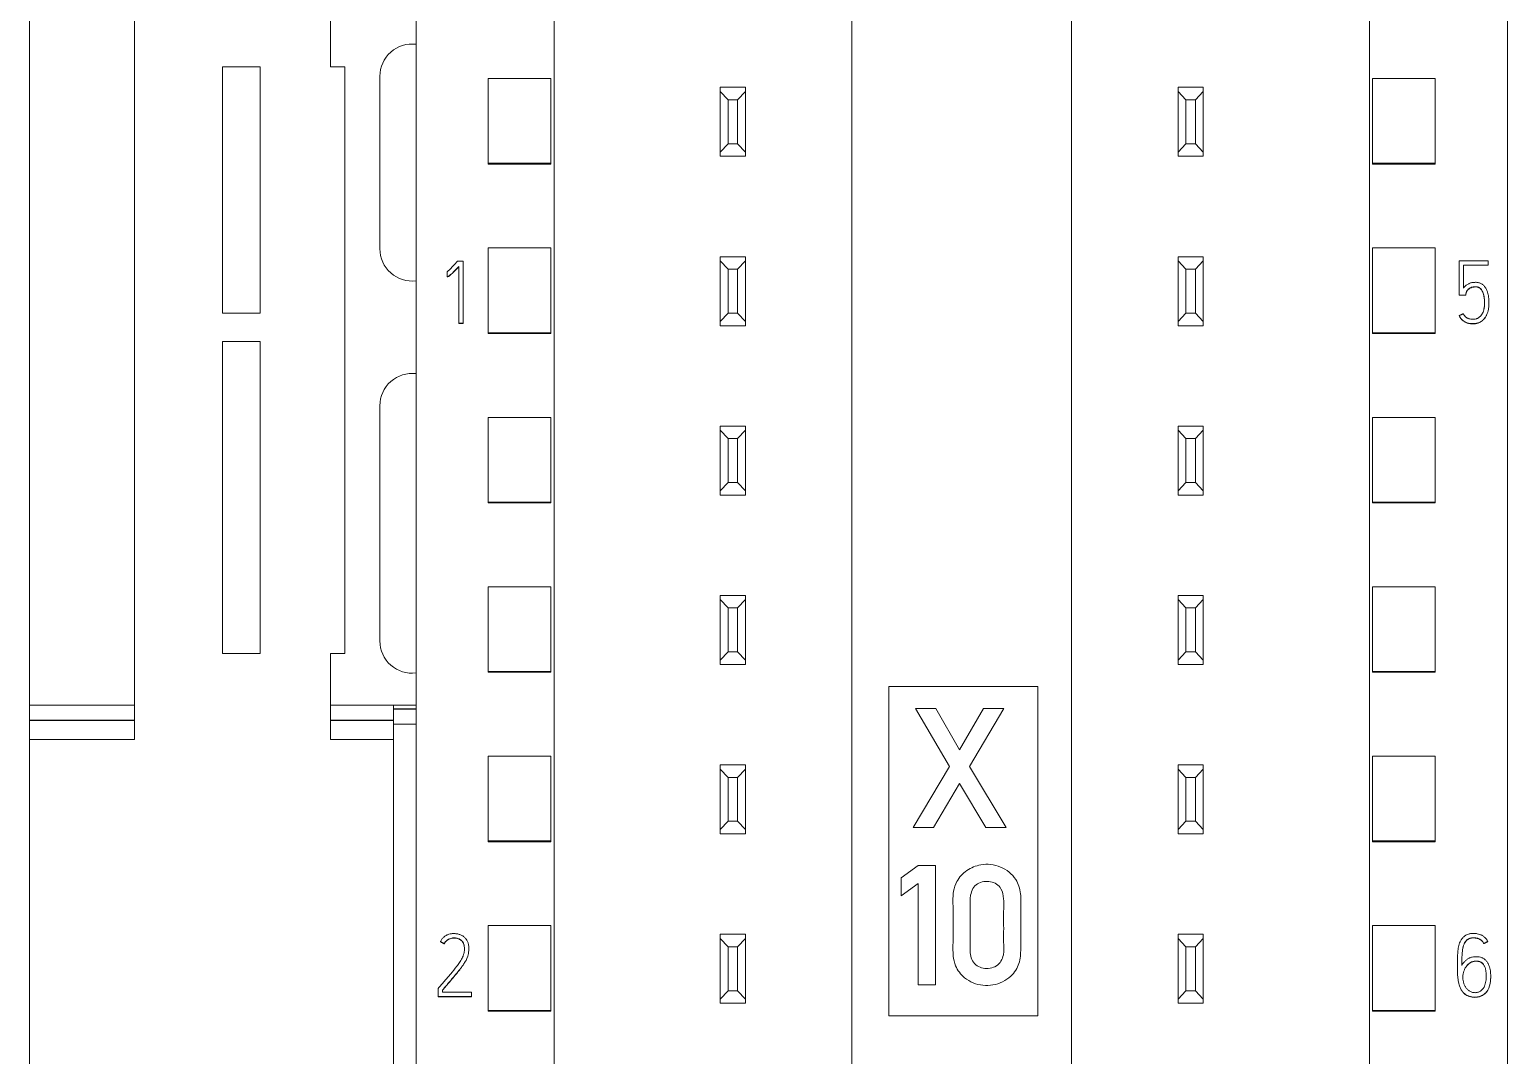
# Model space of a CAD drawing. Header units: millimetres. Extents: x 0 to 594, y 0 to 420.
# Drawn here: x 90.12 to 137.24, y 314.94 to 347.64 of the extents above; entities that cross this region are included whole.
import ezdxf

# ---------------------------------------------------------------- set-up
doc = ezdxf.new("R2010")
doc.units = ezdxf.units.MM
doc.layers.add('1', color=7, linetype='Continuous')

msp = doc.modelspace()

# ---------------------------------------------------------------- linework, layer by layer
at = {"layer": '1', "color": 7, "linetype": 'Continuous', "lineweight": 13}
for p, q in [((102.444, 365.882), (102.444, 252.464)), ((137.244, 365.882), (137.244, 252.464)), ((106.844, 363.601), (106.844, 254.786)), ((132.844, 254.786), (132.844, 363.601)), ((116.344, 257.501), (116.344, 358.401)), ((123.344, 358.401), (123.344, 257.501)), ((93.469, 349.193), (93.469, 325.01)), ((99.719, 346.451), (99.719, 349.193)), ((90.119, 348.101), (90.119, 326.101)), ((96.269, 346.451), (96.269, 346.451)), ((96.269, 346.451), (97.469, 346.451)), ((96.269, 338.604), (96.269, 346.451)), ((96.269, 346.451), (97.469, 346.451)), ((97.469, 346.451), (97.469, 346.451)), ((97.469, 346.451), (97.469, 338.604)), ((100.169, 346.451), (99.719, 346.451)), ((100.169, 327.751), (100.169, 346.451)), ((101.29, 346.151), (101.29, 340.651)), ((104.744, 343.38), (104.744, 346.082)), ((106.744, 346.082), (104.744, 346.082)), ((106.744, 343.38), (106.744, 346.082)), ((132.944, 343.38), (132.944, 346.082)), ((132.944, 346.082), (134.944, 346.082)), ((134.944, 343.38), (134.944, 346.082)), ((112.144, 345.801), (112.944, 345.801)), ((112.144, 345.668), (112.144, 345.801)), ((112.144, 343.735), (112.144, 345.668)), ((112.394, 345.401), (112.144, 345.668)), ((112.944, 345.668), (112.694, 345.401)), ((112.944, 345.801), (112.944, 345.668)), ((112.944, 345.668), (112.944, 343.735)), ((126.744, 345.801), (127.544, 345.801)), ((126.744, 345.668), (126.744, 345.801)), ((126.994, 345.401), (126.744, 345.668)), ((126.744, 343.735), (126.744, 345.668)), ((127.544, 345.668), (127.294, 345.401)), ((127.544, 345.801), (127.544, 345.668)), ((127.544, 345.668), (127.544, 343.735)), ((112.394, 345.401), (112.394, 344.001)), ((112.694, 345.401), (112.394, 345.401)), ((112.694, 344.001), (112.694, 345.401)), ((127.294, 345.401), (126.994, 345.401)), ((126.994, 345.401), (126.994, 344.001)), ((127.294, 344.001), (127.294, 345.401)), ((112.144, 343.735), (112.394, 344.001)), ((112.144, 343.601), (112.144, 343.735)), ((112.944, 343.601), (112.144, 343.601)), ((112.394, 344.001), (112.694, 344.001)), ((112.694, 344.001), (112.944, 343.735)), ((112.944, 343.735), (112.944, 343.601)), ((126.744, 343.735), (126.994, 344.001)), ((126.744, 343.601), (126.744, 343.735)), ((127.544, 343.601), (126.744, 343.601)), ((126.994, 344.001), (127.294, 344.001)), ((127.294, 344.001), (127.544, 343.735)), ((127.544, 343.735), (127.544, 343.601)), ((104.744, 343.35), (104.744, 343.38)), ((106.744, 343.38), (104.744, 343.38)), ((106.744, 343.35), (104.744, 343.35)), ((106.744, 343.35), (106.744, 343.38)), ((132.944, 343.38), (134.944, 343.38)), ((132.944, 343.35), (132.944, 343.38)), ((132.944, 343.35), (134.944, 343.35)), ((134.944, 343.35), (134.944, 343.38)), ((103.942, 340.261), (103.767, 340.261)), ((103.942, 338.277), (103.942, 340.261)), ((104.744, 337.978), (104.744, 340.681)), ((106.744, 340.681), (104.744, 340.681)), ((106.744, 337.978), (106.744, 340.681)), ((112.144, 340.401), (112.944, 340.401)), ((112.144, 340.268), (112.144, 340.401)), ((112.144, 338.335), (112.144, 340.268)), ((112.394, 340.001), (112.144, 340.268)), ((112.944, 340.268), (112.694, 340.001)), ((112.944, 340.401), (112.944, 340.268)), ((112.944, 340.268), (112.944, 338.335)), ((126.744, 340.401), (127.544, 340.401)), ((126.744, 340.268), (126.744, 340.401)), ((126.744, 338.335), (126.744, 340.268)), ((126.994, 340.001), (126.744, 340.268)), ((127.544, 340.268), (127.294, 340.001)), ((127.544, 340.401), (127.544, 340.268)), ((127.544, 340.268), (127.544, 338.335)), ((132.944, 337.978), (132.944, 340.681)), ((132.944, 340.681), (134.944, 340.681)), ((134.944, 337.978), (134.944, 340.681)), ((135.703, 340.272), (135.703, 339.177)), ((136.626, 340.272), (135.703, 340.272)), ((136.626, 340.134), (136.626, 340.272)), ((103.431, 339.916), (103.431, 339.91)), ((103.803, 340.089), (103.803, 338.277)), ((112.694, 340.001), (112.394, 340.001)), ((112.394, 340.001), (112.394, 338.601)), ((112.694, 338.601), (112.694, 340.001)), ((126.994, 340.001), (126.994, 338.601)), ((127.294, 340.001), (126.994, 340.001)), ((127.294, 338.601), (127.294, 340.001)), ((135.841, 339.399), (135.841, 340.134)), ((135.841, 340.134), (136.626, 340.134)), ((136.626, 340.127), (135.841, 340.127)), ((136.626, 340.134), (136.626, 340.127)), ((103.44, 339.769), (103.44, 339.763)), ((135.703, 339.177), (135.703, 339.171)), ((135.703, 339.177), (135.914, 339.177)), ((135.914, 339.171), (135.703, 339.171)), ((135.914, 339.177), (135.914, 339.171)), ((136.654, 338.913), (136.654, 338.919)), ((97.469, 338.604), (96.269, 338.604)), ((112.144, 338.335), (112.394, 338.601)), ((112.394, 338.601), (112.694, 338.601)), ((112.694, 338.601), (112.944, 338.335)), ((126.744, 338.335), (126.994, 338.601)), ((126.994, 338.601), (127.294, 338.601)), ((127.294, 338.601), (127.544, 338.335)), ((135.708, 338.523), (135.708, 338.516)), ((103.803, 338.277), (103.803, 338.27)), ((103.803, 338.277), (103.942, 338.277)), ((103.942, 338.27), (103.803, 338.27)), ((103.942, 338.277), (103.942, 338.27)), ((104.744, 337.951), (104.744, 337.978)), ((106.744, 337.978), (104.744, 337.978)), ((106.744, 337.951), (104.744, 337.951)), ((106.744, 337.951), (106.744, 337.978)), ((112.144, 338.201), (112.144, 338.335)), ((112.944, 338.201), (112.144, 338.201)), ((112.944, 338.335), (112.944, 338.201)), ((126.744, 338.201), (126.744, 338.335)), ((127.544, 338.201), (126.744, 338.201)), ((127.544, 338.335), (127.544, 338.201)), ((132.944, 337.978), (134.944, 337.978)), ((132.944, 337.951), (132.944, 337.978)), ((132.944, 337.951), (134.944, 337.951)), ((134.944, 337.951), (134.944, 337.978)), ((96.269, 337.699), (96.269, 337.699)), ((96.269, 337.699), (97.469, 337.699)), ((96.269, 327.754), (96.269, 337.699)), ((96.269, 337.699), (97.469, 337.699)), ((97.469, 337.699), (97.469, 337.699)), ((97.469, 337.699), (97.469, 327.754)), ((101.29, 328.151), (101.29, 335.651)), ((104.744, 332.577), (104.744, 335.279)), ((106.744, 335.279), (104.744, 335.279)), ((106.744, 332.577), (106.744, 335.279)), ((132.944, 332.577), (132.944, 335.279)), ((132.944, 335.279), (134.944, 335.279)), ((134.944, 332.577), (134.944, 335.279)), ((112.144, 335.001), (112.944, 335.001)), ((112.144, 334.868), (112.144, 335.001)), ((112.144, 332.935), (112.144, 334.868)), ((112.394, 334.601), (112.144, 334.868)), ((112.394, 334.601), (112.394, 333.201)), ((112.694, 334.601), (112.394, 334.601)), ((112.944, 334.868), (112.694, 334.601)), ((112.694, 333.201), (112.694, 334.601)), ((112.944, 335.001), (112.944, 334.868)), ((112.944, 334.868), (112.944, 332.935)), ((126.744, 335.001), (127.544, 335.001)), ((126.744, 334.868), (126.744, 335.001)), ((126.744, 332.935), (126.744, 334.868)), ((126.994, 334.601), (126.744, 334.868)), ((127.294, 334.601), (126.994, 334.601)), ((126.994, 334.601), (126.994, 333.201)), ((127.544, 334.868), (127.294, 334.601)), ((127.294, 333.201), (127.294, 334.601)), ((127.544, 335.001), (127.544, 334.868)), ((127.544, 334.868), (127.544, 332.935)), ((112.144, 332.935), (112.394, 333.201)), ((112.394, 333.201), (112.694, 333.201)), ((112.694, 333.201), (112.944, 332.935)), ((126.744, 332.935), (126.994, 333.201)), ((126.994, 333.201), (127.294, 333.201)), ((127.294, 333.201), (127.544, 332.935)), ((112.144, 332.801), (112.144, 332.935)), ((112.944, 332.801), (112.144, 332.801)), ((112.944, 332.935), (112.944, 332.801)), ((126.744, 332.801), (126.744, 332.935)), ((127.544, 332.801), (126.744, 332.801)), ((127.544, 332.935), (127.544, 332.801)), ((104.744, 332.551), (104.744, 332.577)), ((106.744, 332.577), (104.744, 332.577)), ((106.744, 332.551), (104.744, 332.551)), ((106.744, 332.551), (106.744, 332.577)), ((132.944, 332.551), (132.944, 332.577)), ((132.944, 332.577), (134.944, 332.577)), ((132.944, 332.551), (134.944, 332.551)), ((134.944, 332.551), (134.944, 332.577)), ((104.744, 327.175), (104.744, 329.877)), ((106.744, 329.877), (104.744, 329.877)), ((106.744, 327.175), (106.744, 329.877)), ((132.944, 327.175), (132.944, 329.877)), ((132.944, 329.877), (134.944, 329.877)), ((134.944, 327.175), (134.944, 329.877)), ((112.144, 329.601), (112.944, 329.601)), ((112.144, 329.468), (112.144, 329.601)), ((112.144, 327.535), (112.144, 329.468)), ((112.394, 329.201), (112.144, 329.468)), ((112.944, 329.468), (112.694, 329.201)), ((112.944, 329.601), (112.944, 329.468)), ((112.944, 329.468), (112.944, 327.535)), ((126.744, 329.601), (127.544, 329.601)), ((126.744, 329.468), (126.744, 329.601)), ((126.994, 329.201), (126.744, 329.468)), ((126.744, 327.535), (126.744, 329.468)), ((127.544, 329.468), (127.294, 329.201)), ((127.544, 329.601), (127.544, 329.468)), ((127.544, 329.468), (127.544, 327.535)), ((112.394, 329.201), (112.394, 327.801)), ((112.694, 329.201), (112.394, 329.201)), ((112.694, 327.801), (112.694, 329.201)), ((127.294, 329.201), (126.994, 329.201)), ((126.994, 329.201), (126.994, 327.801)), ((127.294, 327.801), (127.294, 329.201)), ((97.469, 327.754), (96.269, 327.754)), ((99.719, 327.751), (99.719, 327.751)), ((99.719, 327.751), (100.169, 327.751)), ((99.719, 325.01), (99.719, 327.751)), ((99.719, 327.751), (100.169, 327.751)), ((100.169, 327.751), (100.169, 327.751)), ((112.144, 327.535), (112.394, 327.801)), ((112.144, 327.401), (112.144, 327.535)), ((112.394, 327.801), (112.694, 327.801)), ((112.694, 327.801), (112.944, 327.535)), ((112.944, 327.535), (112.944, 327.401)), ((126.744, 327.535), (126.994, 327.801)), ((126.744, 327.401), (126.744, 327.535)), ((126.994, 327.801), (127.294, 327.801)), ((127.294, 327.801), (127.544, 327.535)), ((127.544, 327.535), (127.544, 327.401)), ((104.744, 327.151), (104.744, 327.175)), ((106.744, 327.175), (104.744, 327.175)), ((106.744, 327.151), (104.744, 327.151)), ((106.744, 327.151), (106.744, 327.175)), ((112.944, 327.401), (112.144, 327.401)), ((127.544, 327.401), (126.744, 327.401)), ((132.944, 327.175), (134.944, 327.175)), ((132.944, 327.151), (132.944, 327.175)), ((132.944, 327.151), (134.944, 327.151)), ((134.944, 327.151), (134.944, 327.175)), ((117.519, 326.701), (117.519, 316.201)), ((122.269, 326.701), (117.519, 326.701)), ((122.269, 316.201), (122.269, 326.701)), ((90.119, 326.101), (90.119, 325.619)), ((93.469, 326.101), (90.119, 326.101)), ((101.719, 326.101), (99.719, 326.101)), ((102.444, 326.101), (101.719, 326.101)), ((101.719, 325.973), (101.719, 325.502)), ((119.455, 324.146), (118.366, 325.996)), ((118.366, 325.996), (119.017, 325.996)), ((119.017, 325.996), (119.776, 324.68)), ((119.776, 324.68), (120.532, 325.996)), ((121.183, 325.996), (120.094, 324.146)), ((120.532, 325.996), (121.183, 325.996)), ((90.119, 325.619), (90.119, 325.01)), ((101.719, 325.502), (101.719, 307.435)), ((102.444, 325.502), (101.719, 325.502)), ((93.469, 325.01), (90.119, 325.01)), ((90.119, 325.01), (90.119, 310.066)), ((101.719, 325.01), (99.719, 325.01)), ((104.744, 321.774), (104.744, 324.476)), ((106.744, 324.476), (104.744, 324.476)), ((106.744, 321.774), (106.744, 324.476)), ((132.944, 321.774), (132.944, 324.476)), ((132.944, 324.476), (134.944, 324.476)), ((134.944, 321.774), (134.944, 324.476)), ((112.144, 324.201), (112.944, 324.201)), ((112.144, 324.068), (112.144, 324.201)), ((112.144, 322.135), (112.144, 324.068)), ((112.394, 323.801), (112.144, 324.068)), ((112.394, 323.801), (112.394, 322.401)), ((112.694, 323.801), (112.394, 323.801)), ((112.944, 324.068), (112.694, 323.801)), ((112.694, 322.401), (112.694, 323.801)), ((112.944, 324.201), (112.944, 324.068)), ((112.944, 324.068), (112.944, 322.135)), ((118.293, 322.199), (119.455, 324.146)), ((120.094, 324.146), (121.259, 322.199)), ((126.744, 324.201), (127.544, 324.201)), ((126.744, 324.068), (126.744, 324.201)), ((126.994, 323.801), (126.744, 324.068)), ((126.744, 322.135), (126.744, 324.068)), ((127.294, 323.801), (126.994, 323.801)), ((126.994, 323.801), (126.994, 322.401)), ((127.544, 324.068), (127.294, 323.801)), ((127.294, 322.401), (127.294, 323.801)), ((127.544, 324.201), (127.544, 324.068)), ((127.544, 324.068), (127.544, 322.135)), ((119.776, 323.611), (118.942, 322.199)), ((120.607, 322.199), (119.776, 323.611)), ((112.144, 322.135), (112.394, 322.401)), ((112.394, 322.401), (112.694, 322.401)), ((112.694, 322.401), (112.944, 322.135)), ((126.744, 322.135), (126.994, 322.401)), ((126.994, 322.401), (127.294, 322.401)), ((127.294, 322.401), (127.544, 322.135)), ((112.144, 322.001), (112.144, 322.135)), ((112.944, 322.001), (112.144, 322.001)), ((112.944, 322.135), (112.944, 322.001)), ((118.942, 322.199), (118.293, 322.199)), ((121.259, 322.199), (120.607, 322.199)), ((126.744, 322.001), (126.744, 322.135)), ((127.544, 322.001), (126.744, 322.001)), ((127.544, 322.135), (127.544, 322.001)), ((104.744, 321.751), (104.744, 321.774)), ((106.744, 321.774), (104.744, 321.774)), ((106.744, 321.751), (104.744, 321.751)), ((106.744, 321.751), (106.744, 321.774)), ((132.944, 321.751), (132.944, 321.774)), ((132.944, 321.774), (134.944, 321.774)), ((132.944, 321.751), (134.944, 321.751)), ((134.944, 321.751), (134.944, 321.774)), ((118.456, 320.996), (117.914, 320.603)), ((119.004, 320.996), (118.456, 320.996)), ((119.004, 317.191), (119.004, 320.996)), ((117.914, 320.603), (117.914, 320.024)), ((117.914, 320.024), (118.456, 320.42)), ((118.456, 320.42), (118.456, 317.191)), ((104.744, 316.372), (104.744, 319.074)), ((106.744, 319.074), (104.744, 319.074)), ((106.744, 316.372), (106.744, 319.074)), ((132.944, 316.372), (132.944, 319.074)), ((132.944, 319.074), (134.944, 319.074)), ((134.944, 316.372), (134.944, 319.074)), ((112.144, 318.801), (112.944, 318.801)), ((112.144, 318.668), (112.144, 318.801)), ((112.144, 316.735), (112.144, 318.668)), ((112.394, 318.401), (112.144, 318.668)), ((112.944, 318.668), (112.694, 318.401)), ((112.944, 318.801), (112.944, 318.668)), ((112.944, 318.668), (112.944, 316.735)), ((126.744, 318.801), (127.544, 318.801)), ((126.744, 318.668), (126.744, 318.801)), ((126.994, 318.401), (126.744, 318.668)), ((126.744, 316.735), (126.744, 318.668)), ((127.544, 318.668), (127.294, 318.401)), ((127.544, 318.801), (127.544, 318.668)), ((127.544, 318.668), (127.544, 316.735)), ((136.62, 318.572), (136.62, 318.566)), ((103.221, 318.564), (103.221, 318.558)), ((103.346, 318.5), (103.346, 318.494)), ((104.128, 318.332), (104.128, 318.338)), ((112.394, 318.401), (112.394, 317.001)), ((112.694, 318.401), (112.394, 318.401)), ((112.694, 317.001), (112.694, 318.401)), ((127.294, 318.401), (126.994, 318.401)), ((126.994, 318.401), (126.994, 317.001)), ((127.294, 317.001), (127.294, 318.401)), ((136.492, 318.506), (136.492, 318.5)), ((135.648, 317.768), (135.648, 317.761)), ((118.456, 317.191), (119.004, 317.191)), ((136.711, 317.468), (136.711, 317.475)), ((103.146, 317.07), (103.146, 316.815)), ((103.146, 316.815), (103.146, 316.809)), ((103.146, 316.815), (104.211, 316.815)), ((104.211, 316.809), (103.146, 316.809)), ((103.285, 316.953), (103.285, 317.02)), ((104.211, 316.953), (103.285, 316.953)), ((104.211, 316.815), (104.211, 316.953)), ((104.211, 316.815), (104.211, 316.809)), ((112.144, 316.735), (112.394, 317.001)), ((112.144, 316.601), (112.144, 316.735)), ((112.394, 317.001), (112.694, 317.001)), ((112.694, 317.001), (112.944, 316.735)), ((112.944, 316.735), (112.944, 316.601)), ((126.744, 316.735), (126.994, 317.001)), ((126.744, 316.601), (126.744, 316.735)), ((126.994, 317.001), (127.294, 317.001)), ((127.294, 317.001), (127.544, 316.735)), ((127.544, 316.735), (127.544, 316.601)), ((104.744, 316.351), (104.744, 316.372)), ((106.744, 316.372), (104.744, 316.372)), ((106.744, 316.351), (104.744, 316.351)), ((106.744, 316.351), (106.744, 316.372)), ((112.944, 316.601), (112.144, 316.601)), ((127.544, 316.601), (126.744, 316.601)), ((132.944, 316.351), (132.944, 316.372)), ((132.944, 316.372), (134.944, 316.372)), ((132.944, 316.351), (134.944, 316.351)), ((134.944, 316.351), (134.944, 316.372)), ((117.519, 316.201), (122.269, 316.201))]:
    msp.add_line(p, q, dxfattribs=at)
at = {"layer": '1', "color": 7, "linetype": 'Continuous', "lineweight": 25}
for p, q in [((102.444, 325.973), (101.719, 325.973)), ((93.469, 325.619), (90.119, 325.619)), ((101.719, 325.619), (99.719, 325.619))]:
    msp.add_line(p, q, dxfattribs=at)
at = {"layer": '1', "color": 7, "linetype": 'Continuous', "lineweight": 13}
for centre, start, end in [((102.319, 346.151), 83.025, 180), ((102.319, 346.151), 83.025, 180), ((102.319, 340.651), 180, 276.975), ((102.319, 335.651), 83.025, 180), ((102.319, 335.651), 83.025, 180), ((102.319, 328.151), 180, 276.975)]:
    msp.add_arc(centre, 1.029, start, end, dxfattribs=at)
for points, knots in [([(103.767, 340.261), (103.741, 340.231), (103.714, 340.201), (103.659, 340.142), (103.632, 340.112), (103.591, 340.069), (103.577, 340.054), (103.549, 340.025), (103.535, 340.011), (103.506, 339.982), (103.492, 339.969), (103.462, 339.942), (103.447, 339.929), (103.431, 339.916)], [0, 0, 0, 0, 0.25, 0.25, 0.5, 0.5, 0.625, 0.625, 0.75, 0.75, 0.875, 0.875, 1, 1, 1, 1]), ([(103.44, 339.769), (103.445, 339.769), (103.45, 339.77), (103.46, 339.772), (103.465, 339.773), (103.475, 339.776), (103.48, 339.779), (103.488, 339.784), (103.493, 339.787), (103.505, 339.795), (103.514, 339.802), (103.529, 339.814), (103.537, 339.821), (103.56, 339.841), (103.575, 339.855), (103.605, 339.883), (103.619, 339.898), (103.663, 339.941), (103.691, 339.97), (103.747, 340.03), (103.775, 340.059), (103.803, 340.089)], [0, 0, 0, 0, 0.03125, 0.03125, 0.0625, 0.0625, 0.09375, 0.09375, 0.125, 0.125, 0.1875, 0.1875, 0.25, 0.25, 0.375, 0.375, 0.5, 0.5, 0.75, 0.75, 1, 1, 1, 1]), ([(103.803, 340.083), (103.775, 340.053), (103.747, 340.023), (103.691, 339.964), (103.663, 339.935), (103.619, 339.891), (103.605, 339.877), (103.575, 339.849), (103.56, 339.835), (103.537, 339.815), (103.529, 339.808), (103.513, 339.795), (103.505, 339.789), (103.493, 339.78), (103.488, 339.778), (103.48, 339.773), (103.475, 339.77), (103.465, 339.767), (103.46, 339.766), (103.45, 339.763), (103.445, 339.763), (103.44, 339.763)], [0, 0, 0, 0, 0.25, 0.25, 0.5, 0.5, 0.625, 0.625, 0.75, 0.75, 0.8125, 0.8125, 0.875, 0.875, 0.90625, 0.90625, 0.9375, 0.9375, 0.96875, 0.96875, 1, 1, 1, 1]), ([(135.708, 338.523), (135.721, 338.496), (135.734, 338.471), (135.758, 338.435), (135.767, 338.423), (135.786, 338.401), (135.796, 338.391), (135.817, 338.371), (135.829, 338.362), (135.852, 338.345), (135.864, 338.337), (135.889, 338.322), (135.901, 338.315), (135.928, 338.303), (135.942, 338.297), (135.969, 338.288), (135.983, 338.284), (136.012, 338.277), (136.026, 338.274), (136.055, 338.271), (136.07, 338.269), (136.092, 338.268), (136.099, 338.268), (136.114, 338.267), (136.121, 338.266), (136.143, 338.266), (136.157, 338.265), (136.187, 338.266), (136.201, 338.267), (136.23, 338.271), (136.245, 338.273), (136.274, 338.279), (136.288, 338.283), (136.33, 338.297), (136.357, 338.308), (136.395, 338.33), (136.408, 338.338), (136.431, 338.355), (136.443, 338.364), (136.465, 338.383), (136.475, 338.394), (136.495, 338.415), (136.505, 338.426), (136.532, 338.461), (136.548, 338.486), (136.569, 338.524), (136.575, 338.537), (136.588, 338.564), (136.594, 338.577), (136.61, 338.618), (136.619, 338.646), (136.633, 338.702), (136.639, 338.73), (136.646, 338.773), (136.648, 338.788), (136.65, 338.817), (136.652, 338.831), (136.654, 338.875), (136.654, 338.904), (136.654, 338.963), (136.652, 339.021), (136.646, 339.078), (136.638, 339.136), (136.633, 339.165), (136.624, 339.208), (136.621, 339.222), (136.613, 339.25), (136.609, 339.265), (136.595, 339.306), (136.584, 339.333), (136.565, 339.373), (136.558, 339.386), (136.543, 339.411), (136.535, 339.423), (136.509, 339.459), (136.49, 339.481), (136.446, 339.52), (136.421, 339.536), (136.381, 339.556), (136.368, 339.561), (136.339, 339.57), (136.325, 339.574), (136.296, 339.579), (136.282, 339.581), (136.252, 339.583), (136.237, 339.584), (136.208, 339.583), (136.193, 339.583), (136.164, 339.58), (136.15, 339.579), (136.121, 339.574), (136.106, 339.571), (136.078, 339.564), (136.063, 339.56), (136.035, 339.55), (136.022, 339.545), (135.995, 339.532), (135.982, 339.525), (135.957, 339.51), (135.945, 339.502), (135.921, 339.484), (135.91, 339.475), (135.889, 339.455), (135.878, 339.444), (135.859, 339.422), (135.85, 339.411), (135.841, 339.399)], [0, 0, 0, 0, 0.03125, 0.03125, 0.046875, 0.046875, 0.0625, 0.0625, 0.078125, 0.078125, 0.09375, 0.09375, 0.109375, 0.109375, 0.125, 0.125, 0.140625, 0.140625, 0.15625, 0.15625, 0.171875, 0.171875, 0.179687, 0.179687, 0.1875, 0.1875, 0.203125, 0.203125, 0.21875, 0.21875, 0.234375, 0.234375, 0.25, 0.25, 0.28125, 0.28125, 0.296875, 0.296875, 0.3125, 0.3125, 0.328125, 0.328125, 0.34375, 0.34375, 0.375, 0.375, 0.390625, 0.390625, 0.40625, 0.40625, 0.4375, 0.4375, 0.46875, 0.46875, 0.484375, 0.484375, 0.5, 0.5, 0.53125, 0.53125, 0.5625, 0.59375, 0.59375, 0.625, 0.625, 0.640625, 0.640625, 0.65625, 0.65625, 0.6875, 0.6875, 0.703125, 0.703125, 0.71875, 0.71875, 0.75, 0.75, 0.78125, 0.78125, 0.796875, 0.796875, 0.8125, 0.8125, 0.828125, 0.828125, 0.84375, 0.84375, 0.859375, 0.859375, 0.875, 0.875, 0.890625, 0.890625, 0.90625, 0.90625, 0.921875, 0.921875, 0.9375, 0.9375, 0.953125, 0.953125, 0.96875, 0.96875, 0.984375, 0.984375, 1, 1, 1, 1]), ([(135.914, 339.177), (135.914, 339.201), (135.917, 339.224), (135.926, 339.257), (135.93, 339.268), (135.939, 339.289), (135.945, 339.3), (135.957, 339.319), (135.964, 339.328), (135.975, 339.341), (135.979, 339.346), (135.987, 339.354), (135.991, 339.358), (136.013, 339.377), (136.032, 339.391), (136.062, 339.408), (136.072, 339.413), (136.094, 339.422), (136.105, 339.426), (136.138, 339.436), (136.161, 339.44), (136.196, 339.443), (136.207, 339.443), (136.23, 339.443), (136.242, 339.442), (136.277, 339.439), (136.299, 339.434), (136.327, 339.424), (136.332, 339.421), (136.342, 339.416), (136.348, 339.414), (136.362, 339.405), (136.371, 339.398), (136.384, 339.386), (136.388, 339.382), (136.396, 339.373), (136.407, 339.36), (136.417, 339.346), (136.43, 339.327), (136.435, 339.317), (136.446, 339.296), (136.451, 339.285), (136.464, 339.254), (136.471, 339.232), (136.484, 339.188), (136.49, 339.166), (136.497, 339.132), (136.499, 339.121), (136.503, 339.098), (136.507, 339.064), (136.51, 339.03), (136.513, 338.985), (136.514, 338.962), (136.515, 338.894), (136.513, 338.849), (136.506, 338.792), (136.505, 338.781), (136.501, 338.758), (136.499, 338.747), (136.491, 338.713), (136.485, 338.691), (136.47, 338.647), (136.461, 338.626), (136.441, 338.584), (136.429, 338.564), (136.402, 338.527), (136.387, 338.51), (136.363, 338.485), (136.354, 338.478), (136.336, 338.463), (136.326, 338.457), (136.307, 338.444), (136.296, 338.439), (136.275, 338.429), (136.264, 338.425), (136.231, 338.415), (136.208, 338.411), (136.173, 338.407), (136.162, 338.407), (136.139, 338.406), (136.127, 338.406), (136.093, 338.407), (136.07, 338.41), (136.036, 338.416), (136.024, 338.419), (136.002, 338.427), (135.991, 338.431), (135.97, 338.44), (135.96, 338.446), (135.94, 338.458), (135.93, 338.464), (135.902, 338.486), (135.886, 338.502), (135.865, 338.53), (135.858, 338.539), (135.846, 338.56), (135.841, 338.57), (135.836, 338.581)], [0, 0, 0, 0, 0.03125, 0.03125, 0.046875, 0.046875, 0.0625, 0.0625, 0.078125, 0.078125, 0.085937, 0.085937, 0.09375, 0.09375, 0.125, 0.125, 0.140625, 0.140625, 0.15625, 0.15625, 0.1875, 0.1875, 0.203125, 0.203125, 0.21875, 0.21875, 0.25, 0.25, 0.257812, 0.257812, 0.265625, 0.265625, 0.28125, 0.28125, 0.289062, 0.289062, 0.296875, 0.3125, 0.3125, 0.328125, 0.328125, 0.34375, 0.34375, 0.375, 0.375, 0.40625, 0.40625, 0.421875, 0.421875, 0.4375, 0.46875, 0.46875, 0.5, 0.5, 0.5625, 0.5625, 0.578125, 0.578125, 0.59375, 0.59375, 0.625, 0.625, 0.65625, 0.65625, 0.6875, 0.6875, 0.71875, 0.71875, 0.734375, 0.734375, 0.75, 0.75, 0.765625, 0.765625, 0.78125, 0.78125, 0.8125, 0.8125, 0.828125, 0.828125, 0.84375, 0.84375, 0.875, 0.875, 0.890625, 0.890625, 0.90625, 0.90625, 0.921875, 0.921875, 0.9375, 0.9375, 0.96875, 0.96875, 0.984375, 0.984375, 1, 1, 1, 1]), ([(136.515, 338.914), (136.515, 338.919), (136.515, 338.924), (136.514, 338.952), (136.513, 338.975), (136.511, 339.02), (136.509, 339.043), (136.501, 339.11), (136.492, 339.155), (136.473, 339.222), (136.465, 339.244), (136.448, 339.286), (136.438, 339.307), (136.42, 339.336), (136.413, 339.346), (136.399, 339.364), (136.391, 339.373), (136.374, 339.389), (136.365, 339.396), (136.35, 339.406), (136.345, 339.409), (136.335, 339.414), (136.329, 339.416), (136.313, 339.423), (136.302, 339.426), (136.279, 339.431), (136.268, 339.433), (136.245, 339.436), (136.233, 339.437), (136.21, 339.437), (136.198, 339.437), (136.175, 339.435), (136.163, 339.433), (136.14, 339.429), (136.106, 339.422), (136.074, 339.408), (136.043, 339.391), (136.033, 339.385), (136.015, 339.372), (136.005, 339.365), (135.988, 339.349), (135.98, 339.341), (135.969, 339.328), (135.965, 339.323), (135.958, 339.314), (135.955, 339.309), (135.945, 339.294), (135.94, 339.284), (135.93, 339.263), (135.927, 339.251), (135.917, 339.218), (135.914, 339.195), (135.914, 339.171)], [0, 0, 0, 0, 0.013624, 0.013624, 0.075273, 0.075273, 0.136921, 0.136921, 0.260218, 0.260218, 0.321867, 0.321867, 0.383515, 0.383515, 0.414339, 0.414339, 0.445164, 0.445164, 0.475988, 0.475988, 0.4914, 0.4914, 0.506812, 0.506812, 0.537636, 0.537636, 0.568461, 0.568461, 0.599285, 0.599285, 0.630109, 0.630109, 0.660933, 0.660933, 0.691758, 0.753406, 0.753406, 0.78423, 0.78423, 0.815055, 0.815055, 0.845879, 0.845879, 0.861291, 0.861291, 0.876703, 0.876703, 0.907527, 0.907527, 0.938352, 0.938352, 1, 1, 1, 1]), ([(136.654, 338.913), (136.654, 338.892), (136.654, 338.87), (136.651, 338.82), (136.649, 338.791), (136.643, 338.748), (136.641, 338.734), (136.635, 338.705), (136.632, 338.691), (136.621, 338.648), (136.612, 338.62), (136.592, 338.566), (136.58, 338.539), (136.552, 338.487), (136.537, 338.462), (136.51, 338.427), (136.501, 338.416), (136.482, 338.394), (136.471, 338.383), (136.439, 338.354), (136.415, 338.336), (136.377, 338.314), (136.364, 338.307), (136.338, 338.294), (136.324, 338.289), (136.282, 338.274), (136.254, 338.268), (136.21, 338.262), (136.195, 338.261), (136.166, 338.259), (136.151, 338.259), (136.122, 338.26), (136.107, 338.261), (136.078, 338.263), (136.063, 338.264), (136.034, 338.267), (136.019, 338.269), (135.99, 338.276), (135.976, 338.28), (135.948, 338.289), (135.934, 338.294), (135.907, 338.306), (135.894, 338.312), (135.869, 338.327), (135.856, 338.336), (135.832, 338.353), (135.821, 338.362), (135.799, 338.382), (135.788, 338.392), (135.769, 338.414), (135.76, 338.426), (135.735, 338.463), (135.721, 338.489), (135.708, 338.516)], [0, 0, 0, 0, 0.044434, 0.044434, 0.104157, 0.104157, 0.134018, 0.134018, 0.16388, 0.16388, 0.223602, 0.223602, 0.283325, 0.283325, 0.343048, 0.343048, 0.37291, 0.37291, 0.402771, 0.402771, 0.462494, 0.462494, 0.492355, 0.492355, 0.522217, 0.522217, 0.58194, 0.58194, 0.611801, 0.611801, 0.641663, 0.641663, 0.671524, 0.671524, 0.701386, 0.701386, 0.731247, 0.731247, 0.761108, 0.761108, 0.79097, 0.79097, 0.820831, 0.820831, 0.850693, 0.850693, 0.880554, 0.880554, 0.910416, 0.910416, 0.940277, 0.940277, 1, 1, 1, 1]), ([(120.447, 321.013), (120.29, 320.985), (119.989, 320.86), (119.682, 320.538), (119.541, 320.071), (119.576, 319.643), (119.563, 319.114), (119.573, 318.637), (119.552, 318.158), (119.641, 317.737), (119.878, 317.43), (120.297, 317.183), (120.847, 317.123), (121.406, 317.39), (121.711, 317.857), (121.728, 318.398), (121.726, 318.979), (121.72, 319.562), (121.744, 320.094), (121.621, 320.515), (121.36, 320.791), (120.993, 321.014), (120.658, 321.051), (120.447, 321.013)], [0, 0, 0, 0, 0.046875, 0.09375, 0.125, 0.1875, 0.21875, 0.28125, 0.328125, 0.359375, 0.40625, 0.4375, 0.5, 0.5625, 0.609375, 0.65625, 0.71875, 0.78125, 0.828125, 0.875, 0.90625, 0.9375, 1, 1, 1, 1]), ([(120.757, 320.476), (120.688, 320.489), (120.473, 320.495), (120.204, 320.338), (120.098, 319.978), (120.116, 319.628), (120.11, 319.207), (120.113, 318.784), (120.105, 318.37), (120.12, 318.002), (120.376, 317.726), (120.674, 317.684), (121.032, 317.801), (121.214, 318.137), (121.167, 318.565), (121.187, 318.983), (121.167, 319.444), (121.202, 319.857), (121.134, 320.225), (120.961, 320.412), (120.826, 320.463), (120.757, 320.476)], [0, 0, 0, 0, 0.03125, 0.09375, 0.125, 0.1875, 0.25, 0.3125, 0.375, 0.4375, 0.46875, 0.53125, 0.5625, 0.625, 0.6875, 0.75, 0.8125, 0.890625, 0.9375, 0.96875, 1, 1, 1, 1]), ([(103.346, 318.5), (103.357, 318.524), (103.371, 318.546), (103.395, 318.576), (103.403, 318.585), (103.422, 318.604), (103.432, 318.612), (103.463, 318.635), (103.486, 318.647), (103.535, 318.667), (103.559, 318.674), (103.597, 318.681), (103.61, 318.683), (103.636, 318.685), (103.649, 318.686), (103.688, 318.685), (103.714, 318.682), (103.752, 318.674), (103.764, 318.67), (103.789, 318.662), (103.801, 318.657), (103.836, 318.641), (103.858, 318.627), (103.889, 318.603), (103.898, 318.594), (103.916, 318.575), (103.924, 318.565), (103.935, 318.549), (103.939, 318.544), (103.945, 318.532), (103.955, 318.515), (103.962, 318.497), (103.97, 318.472), (103.973, 318.46), (103.979, 318.434), (103.981, 318.421), (103.984, 318.396), (103.985, 318.383), (103.986, 318.357), (103.987, 318.344), (103.986, 318.318), (103.986, 318.305), (103.984, 318.279), (103.983, 318.267), (103.978, 318.228), (103.973, 318.203), (103.963, 318.166), (103.959, 318.153), (103.951, 318.129), (103.946, 318.116), (103.932, 318.08), (103.921, 318.057), (103.897, 318.012), (103.884, 317.99), (103.858, 317.946), (103.844, 317.925), (103.801, 317.861), (103.771, 317.819), (103.679, 317.696), (103.614, 317.616), (103.515, 317.498), (103.481, 317.459), (103.415, 317.381), (103.381, 317.342), (103.314, 317.264), (103.28, 317.225), (103.213, 317.147), (103.179, 317.109), (103.146, 317.07)], [0, 0, 0, 0, 0.03125, 0.03125, 0.046875, 0.046875, 0.0625, 0.0625, 0.09375, 0.09375, 0.125, 0.125, 0.140625, 0.140625, 0.15625, 0.15625, 0.1875, 0.1875, 0.203125, 0.203125, 0.21875, 0.21875, 0.25, 0.25, 0.265625, 0.265625, 0.28125, 0.28125, 0.289063, 0.289063, 0.296875, 0.3125, 0.3125, 0.328125, 0.328125, 0.34375, 0.34375, 0.359375, 0.359375, 0.375, 0.375, 0.390625, 0.390625, 0.40625, 0.40625, 0.4375, 0.4375, 0.453125, 0.453125, 0.46875, 0.46875, 0.5, 0.5, 0.53125, 0.53125, 0.5625, 0.5625, 0.625, 0.625, 0.75, 0.75, 0.8125, 0.8125, 0.875, 0.875, 0.9375, 0.9375, 1, 1, 1, 1]), ([(103.285, 317.02), (103.323, 317.066), (103.362, 317.112), (103.44, 317.204), (103.48, 317.249), (103.558, 317.341), (103.597, 317.387), (103.674, 317.479), (103.713, 317.525), (103.789, 317.619), (103.827, 317.666), (103.881, 317.738), (103.899, 317.762), (103.934, 317.811), (103.951, 317.836), (103.985, 317.886), (104.001, 317.911), (104.031, 317.963), (104.045, 317.99), (104.064, 318.03), (104.07, 318.044), (104.081, 318.072), (104.086, 318.087), (104.101, 318.13), (104.108, 318.159), (104.119, 318.218), (104.123, 318.248), (104.127, 318.293), (104.127, 318.308), (104.128, 318.338), (104.128, 318.353), (104.126, 318.399), (104.122, 318.429), (104.114, 318.473), (104.111, 318.488), (104.104, 318.517), (104.099, 318.532), (104.089, 318.56), (104.083, 318.574), (104.069, 318.601), (104.062, 318.614), (104.05, 318.633), (104.046, 318.639), (104.037, 318.651), (104.032, 318.657), (104.017, 318.675), (104.007, 318.686), (103.986, 318.707), (103.975, 318.717), (103.957, 318.731), (103.951, 318.736), (103.938, 318.744), (103.931, 318.748), (103.898, 318.767), (103.871, 318.78), (103.828, 318.795), (103.813, 318.799), (103.784, 318.807), (103.769, 318.81), (103.739, 318.815), (103.724, 318.817), (103.694, 318.82), (103.679, 318.821), (103.649, 318.821), (103.634, 318.821), (103.603, 318.82), (103.588, 318.819), (103.543, 318.813), (103.513, 318.807), (103.47, 318.794), (103.456, 318.788), (103.435, 318.779), (103.428, 318.776), (103.414, 318.769), (103.408, 318.765), (103.375, 318.747), (103.351, 318.729), (103.317, 318.699), (103.306, 318.688), (103.285, 318.665), (103.276, 318.654), (103.249, 318.618), (103.233, 318.592), (103.221, 318.564)], [0, 0, 0, 0, 0.0625, 0.0625, 0.125, 0.125, 0.1875, 0.1875, 0.25, 0.25, 0.3125, 0.3125, 0.34375, 0.34375, 0.375, 0.375, 0.40625, 0.40625, 0.4375, 0.4375, 0.453125, 0.453125, 0.46875, 0.46875, 0.5, 0.5, 0.53125, 0.53125, 0.546875, 0.546875, 0.5625, 0.5625, 0.59375, 0.59375, 0.609375, 0.609375, 0.625, 0.625, 0.640625, 0.640625, 0.65625, 0.65625, 0.664062, 0.664062, 0.671875, 0.671875, 0.6875, 0.6875, 0.703125, 0.703125, 0.710937, 0.710937, 0.71875, 0.71875, 0.75, 0.75, 0.765625, 0.765625, 0.78125, 0.78125, 0.796875, 0.796875, 0.8125, 0.8125, 0.828125, 0.828125, 0.84375, 0.84375, 0.875, 0.875, 0.890625, 0.890625, 0.898437, 0.898437, 0.90625, 0.90625, 0.9375, 0.9375, 0.953125, 0.953125, 0.96875, 0.96875, 1, 1, 1, 1]), ([(103.987, 318.329), (103.987, 318.34), (103.986, 318.35), (103.985, 318.373), (103.984, 318.386), (103.981, 318.412), (103.979, 318.424), (103.974, 318.45), (103.971, 318.463), (103.963, 318.487), (103.958, 318.5), (103.95, 318.517), (103.947, 318.523), (103.941, 318.534), (103.937, 318.54), (103.919, 318.567), (103.901, 318.586), (103.876, 318.607), (103.871, 318.611), (103.86, 318.618), (103.844, 318.629), (103.815, 318.645), (103.791, 318.655), (103.767, 318.664), (103.754, 318.667), (103.716, 318.676), (103.69, 318.679), (103.638, 318.68), (103.599, 318.676), (103.561, 318.667), (103.536, 318.66), (103.523, 318.656), (103.499, 318.646), (103.488, 318.641), (103.465, 318.628), (103.454, 318.621), (103.422, 318.598), (103.403, 318.58), (103.379, 318.55), (103.372, 318.539), (103.358, 318.517), (103.351, 318.506), (103.346, 318.494)], [0, 0, 0, 0, 0.034384, 0.034384, 0.076368, 0.076368, 0.118351, 0.118351, 0.160334, 0.160334, 0.202317, 0.202317, 0.223309, 0.223309, 0.244301, 0.244301, 0.328267, 0.328267, 0.349259, 0.349259, 0.370251, 0.412234, 0.454217, 0.454217, 0.496201, 0.496201, 0.580167, 0.580167, 0.664134, 0.706117, 0.706117, 0.7481, 0.7481, 0.790084, 0.790084, 0.832067, 0.832067, 0.916033, 0.916033, 0.958017, 0.958017, 1, 1, 1, 1]), ([(136.62, 318.572), (136.605, 318.597), (136.589, 318.621), (136.562, 318.655), (136.553, 318.666), (136.533, 318.688), (136.523, 318.698), (136.491, 318.727), (136.467, 318.744), (136.43, 318.766), (136.417, 318.772), (136.391, 318.784), (136.377, 318.79), (136.336, 318.804), (136.308, 318.811), (136.266, 318.819), (136.252, 318.821), (136.223, 318.824), (136.208, 318.826), (136.165, 318.828), (136.136, 318.828), (136.093, 318.824), (136.079, 318.822), (136.051, 318.817), (136.036, 318.814), (135.994, 318.803), (135.967, 318.793), (135.929, 318.773), (135.916, 318.766), (135.892, 318.75), (135.88, 318.741), (135.846, 318.714), (135.825, 318.694), (135.797, 318.661), (135.788, 318.65), (135.771, 318.626), (135.763, 318.614), (135.742, 318.577), (135.729, 318.551), (135.709, 318.496), (135.701, 318.469), (135.687, 318.413), (135.681, 318.385), (135.672, 318.329), (135.669, 318.3), (135.66, 318.215), (135.656, 318.158), (135.651, 318.043), (135.65, 317.986), (135.648, 317.813), (135.647, 317.698), (135.652, 317.555), (135.654, 317.527), (135.658, 317.47), (135.66, 317.441), (135.669, 317.356), (135.678, 317.299), (135.695, 317.229), (135.699, 317.215), (135.707, 317.187), (135.711, 317.173), (135.725, 317.132), (135.735, 317.105), (135.754, 317.066), (135.76, 317.053), (135.774, 317.028), (135.782, 317.015), (135.805, 316.979), (135.823, 316.956), (135.853, 316.925), (135.864, 316.915), (135.887, 316.897), (135.899, 316.888), (135.935, 316.864), (135.96, 316.851), (136.001, 316.834), (136.014, 316.829), (136.042, 316.819), (136.056, 316.815), (136.098, 316.805), (136.127, 316.8), (136.17, 316.796), (136.184, 316.796), (136.214, 316.795), (136.228, 316.796), (136.271, 316.799), (136.3, 316.803), (136.342, 316.813), (136.356, 316.817), (136.383, 316.827), (136.397, 316.832), (136.437, 316.85), (136.462, 316.864), (136.498, 316.888), (136.509, 316.897), (136.532, 316.916), (136.543, 316.926), (136.573, 316.956), (136.591, 316.979), (136.615, 317.015), (136.622, 317.028), (136.636, 317.054), (136.642, 317.067), (136.658, 317.107), (136.667, 317.135), (136.678, 317.176), (136.681, 317.191), (136.687, 317.219), (136.69, 317.233), (136.697, 317.276), (136.701, 317.305), (136.71, 317.391), (136.713, 317.448), (136.71, 317.534), (136.708, 317.563), (136.702, 317.62), (136.697, 317.649), (136.685, 317.706), (136.677, 317.734), (136.659, 317.79), (136.649, 317.817), (136.623, 317.87), (136.609, 317.895), (136.576, 317.943), (136.558, 317.965), (136.525, 317.995), (136.514, 318.004), (136.49, 318.021), (136.477, 318.029), (136.452, 318.042), (136.438, 318.048), (136.41, 318.059), (136.397, 318.064), (136.354, 318.075), (136.325, 318.08), (136.282, 318.084), (136.267, 318.085), (136.237, 318.085), (136.223, 318.085), (136.179, 318.083), (136.15, 318.079), (136.107, 318.069), (136.093, 318.065), (136.065, 318.056), (136.052, 318.05), (136.012, 318.032), (135.987, 318.018), (135.95, 317.993), (135.939, 317.985), (135.916, 317.966), (135.905, 317.956), (135.873, 317.926), (135.854, 317.904), (135.819, 317.857), (135.804, 317.832), (135.79, 317.806)], [0, 0, 0, 0, 0.015625, 0.015625, 0.023438, 0.023438, 0.03125, 0.03125, 0.046875, 0.046875, 0.054688, 0.054688, 0.0625, 0.0625, 0.078125, 0.078125, 0.085938, 0.085938, 0.09375, 0.09375, 0.109375, 0.109375, 0.117188, 0.117188, 0.125, 0.125, 0.140625, 0.140625, 0.148438, 0.148438, 0.15625, 0.15625, 0.171875, 0.171875, 0.179688, 0.179688, 0.1875, 0.1875, 0.203125, 0.203125, 0.21875, 0.21875, 0.234375, 0.234375, 0.25, 0.25, 0.28125, 0.28125, 0.3125, 0.3125, 0.375, 0.375, 0.390625, 0.390625, 0.40625, 0.40625, 0.4375, 0.4375, 0.445313, 0.445313, 0.453125, 0.453125, 0.46875, 0.46875, 0.476563, 0.476563, 0.484375, 0.484375, 0.5, 0.5, 0.507813, 0.507813, 0.515625, 0.515625, 0.53125, 0.53125, 0.539063, 0.539063, 0.546875, 0.546875, 0.5625, 0.5625, 0.570313, 0.570313, 0.578125, 0.578125, 0.59375, 0.59375, 0.601563, 0.601563, 0.609375, 0.609375, 0.625, 0.625, 0.632813, 0.632813, 0.640625, 0.640625, 0.65625, 0.65625, 0.664063, 0.664063, 0.671875, 0.671875, 0.6875, 0.6875, 0.695313, 0.695313, 0.703125, 0.703125, 0.71875, 0.71875, 0.75, 0.75, 0.765625, 0.765625, 0.78125, 0.78125, 0.796875, 0.796875, 0.8125, 0.8125, 0.828125, 0.828125, 0.84375, 0.84375, 0.851563, 0.851563, 0.859375, 0.859375, 0.867188, 0.867188, 0.875, 0.875, 0.890625, 0.890625, 0.898438, 0.898438, 0.90625, 0.90625, 0.921875, 0.921875, 0.929688, 0.929688, 0.9375, 0.9375, 0.953125, 0.953125, 0.960938, 0.960938, 0.96875, 0.96875, 0.984375, 0.984375, 1, 1, 1, 1]), ([(135.79, 317.806), (135.79, 317.867), (135.791, 317.928), (135.793, 318.019), (135.794, 318.049), (135.796, 318.11), (135.797, 318.14), (135.801, 318.201), (135.804, 318.231), (135.81, 318.292), (135.815, 318.322), (135.824, 318.367), (135.827, 318.382), (135.835, 318.412), (135.839, 318.427), (135.853, 318.471), (135.864, 318.5), (135.883, 318.533), (135.887, 318.54), (135.895, 318.553), (135.899, 318.56), (135.913, 318.579), (135.923, 318.591), (135.939, 318.607), (135.944, 318.613), (135.956, 318.623), (135.962, 318.628), (135.981, 318.642), (135.994, 318.65), (136.015, 318.66), (136.022, 318.663), (136.037, 318.668), (136.044, 318.67), (136.067, 318.677), (136.082, 318.68), (136.112, 318.685), (136.128, 318.687), (136.159, 318.688), (136.174, 318.689), (136.205, 318.688), (136.221, 318.686), (136.251, 318.682), (136.274, 318.678), (136.296, 318.671), (136.311, 318.666), (136.318, 318.663), (136.34, 318.654), (136.353, 318.648), (136.38, 318.632), (136.393, 318.623), (136.411, 318.609), (136.417, 318.604), (136.429, 318.593), (136.434, 318.588), (136.45, 318.571), (136.46, 318.559), (136.477, 318.533), (136.485, 318.52), (136.492, 318.506)], [0, 0, 0, 0, 0.125, 0.125, 0.1875, 0.1875, 0.25, 0.25, 0.3125, 0.3125, 0.375, 0.375, 0.40625, 0.40625, 0.4375, 0.4375, 0.5, 0.5, 0.515625, 0.515625, 0.53125, 0.53125, 0.5625, 0.5625, 0.578125, 0.578125, 0.59375, 0.59375, 0.625, 0.625, 0.640625, 0.640625, 0.65625, 0.65625, 0.6875, 0.6875, 0.71875, 0.71875, 0.75, 0.75, 0.78125, 0.78125, 0.8125, 0.828125, 0.828125, 0.84375, 0.84375, 0.875, 0.875, 0.90625, 0.90625, 0.921875, 0.921875, 0.9375, 0.9375, 0.96875, 0.96875, 1, 1, 1, 1]), ([(136.492, 318.5), (136.478, 318.527), (136.461, 318.553), (136.435, 318.581), (136.429, 318.586), (136.418, 318.597), (136.412, 318.602), (136.394, 318.617), (136.369, 318.634), (136.341, 318.648), (136.312, 318.66), (136.298, 318.665), (136.268, 318.673), (136.253, 318.676), (136.222, 318.68), (136.206, 318.681), (136.16, 318.683), (136.13, 318.681), (136.084, 318.674), (136.069, 318.671), (136.039, 318.663), (136.024, 318.658), (136.003, 318.648), (135.996, 318.644), (135.983, 318.636), (135.976, 318.632), (135.957, 318.619), (135.94, 318.603), (135.924, 318.586), (135.914, 318.574), (135.91, 318.568), (135.896, 318.549), (135.888, 318.536), (135.873, 318.509), (135.866, 318.495), (135.854, 318.467), (135.849, 318.452), (135.835, 318.408), (135.828, 318.379), (135.815, 318.319), (135.811, 318.289), (135.804, 318.228), (135.801, 318.198), (135.798, 318.137), (135.796, 318.106), (135.794, 318.045), (135.793, 318.014), (135.791, 317.922), (135.79, 317.861), (135.79, 317.8)], [0, 0, 0, 0, 0.0625, 0.0625, 0.078125, 0.078125, 0.09375, 0.09375, 0.125, 0.15625, 0.15625, 0.1875, 0.1875, 0.21875, 0.21875, 0.25, 0.25, 0.3125, 0.3125, 0.34375, 0.34375, 0.375, 0.375, 0.390625, 0.390625, 0.40625, 0.40625, 0.4375, 0.453125, 0.453125, 0.46875, 0.46875, 0.5, 0.5, 0.53125, 0.53125, 0.5625, 0.5625, 0.625, 0.625, 0.6875, 0.6875, 0.75, 0.75, 0.8125, 0.8125, 0.875, 0.875, 1, 1, 1, 1]), ([(104.128, 318.333), (104.128, 318.311), (104.127, 318.29), (104.123, 318.239), (104.119, 318.209), (104.11, 318.165), (104.107, 318.15), (104.099, 318.121), (104.095, 318.106), (104.085, 318.078), (104.08, 318.064), (104.069, 318.036), (104.063, 318.022), (104.044, 317.981), (104.03, 317.955), (103.999, 317.903), (103.983, 317.877), (103.95, 317.827), (103.933, 317.802), (103.898, 317.754), (103.88, 317.729), (103.825, 317.658), (103.788, 317.611), (103.712, 317.518), (103.673, 317.472), (103.596, 317.38), (103.557, 317.334), (103.479, 317.243), (103.44, 317.197), (103.362, 317.105), (103.323, 317.06), (103.285, 317.014)], [0, 0, 0, 0, 0.040253, 0.040253, 0.096709, 0.096709, 0.124936, 0.124936, 0.153164, 0.153164, 0.181392, 0.181392, 0.20962, 0.20962, 0.266076, 0.266076, 0.322531, 0.322531, 0.378987, 0.378987, 0.435443, 0.435443, 0.548354, 0.548354, 0.661266, 0.661266, 0.774177, 0.774177, 0.887089, 0.887089, 1, 1, 1, 1]), ([(136.711, 317.469), (136.711, 317.423), (136.709, 317.377), (136.701, 317.302), (136.697, 317.274), (136.69, 317.231), (136.688, 317.217), (136.682, 317.188), (136.679, 317.174), (136.668, 317.132), (136.659, 317.104), (136.643, 317.064), (136.637, 317.051), (136.624, 317.025), (136.617, 317.012), (136.593, 316.975), (136.575, 316.953), (136.545, 316.922), (136.535, 316.912), (136.512, 316.893), (136.501, 316.884), (136.465, 316.859), (136.439, 316.845), (136.4, 316.827), (136.386, 316.822), (136.359, 316.812), (136.345, 316.808), (136.303, 316.797), (136.274, 316.793), (136.231, 316.79), (136.216, 316.789), (136.187, 316.789), (136.172, 316.79), (136.129, 316.794), (136.1, 316.799), (136.058, 316.809), (136.044, 316.813), (136.016, 316.822), (136.003, 316.827), (135.963, 316.843), (135.937, 316.857), (135.907, 316.876), (135.901, 316.88), (135.889, 316.889), (135.883, 316.893), (135.866, 316.907), (135.855, 316.917), (135.825, 316.948), (135.807, 316.97), (135.783, 317.007), (135.776, 317.019), (135.761, 317.045), (135.755, 317.057), (135.737, 317.097), (135.726, 317.123), (135.707, 317.178), (135.699, 317.206), (135.686, 317.262), (135.68, 317.29), (135.67, 317.347), (135.663, 317.404), (135.658, 317.461), (135.654, 317.519), (135.653, 317.547), (135.649, 317.638), (135.648, 317.699), (135.648, 317.761)], [0, 0, 0, 0, 0.061961, 0.061961, 0.100808, 0.100808, 0.120232, 0.120232, 0.139655, 0.139655, 0.178502, 0.178502, 0.197926, 0.197926, 0.217349, 0.217349, 0.256196, 0.256196, 0.27562, 0.27562, 0.295043, 0.295043, 0.33389, 0.33389, 0.353314, 0.353314, 0.372737, 0.372737, 0.411584, 0.411584, 0.431008, 0.431008, 0.450431, 0.450431, 0.489278, 0.489278, 0.508702, 0.508702, 0.528125, 0.528125, 0.566972, 0.566972, 0.576684, 0.576684, 0.586396, 0.586396, 0.605819, 0.605819, 0.644666, 0.644666, 0.66409, 0.66409, 0.683513, 0.683513, 0.72236, 0.72236, 0.761207, 0.761207, 0.800054, 0.800054, 0.838901, 0.877748, 0.877748, 0.916595, 0.916595, 1, 1, 1, 1]), ([(136.063, 317.9), (136.089, 317.914), (136.116, 317.925), (136.159, 317.935), (136.173, 317.938), (136.203, 317.942), (136.232, 317.944), (136.261, 317.944), (136.291, 317.942), (136.306, 317.941), (136.335, 317.936), (136.349, 317.932), (136.377, 317.923), (136.391, 317.917), (136.416, 317.903), (136.428, 317.895), (136.45, 317.875), (136.461, 317.865), (136.479, 317.842), (136.487, 317.83), (136.502, 317.805), (136.509, 317.791), (136.527, 317.751), (136.536, 317.723), (136.547, 317.681), (136.55, 317.667), (136.555, 317.638), (136.557, 317.624), (136.563, 317.58), (136.565, 317.551), (136.567, 317.493), (136.567, 317.464), (136.565, 317.377), (136.56, 317.319), (136.543, 317.233), (136.535, 317.204), (136.52, 317.163), (136.515, 317.149), (136.502, 317.123), (136.495, 317.11), (136.472, 317.072), (136.454, 317.05), (136.427, 317.024), (136.422, 317.019), (136.411, 317.009), (136.405, 317.005), (136.388, 316.992), (136.375, 316.984), (136.35, 316.97), (136.337, 316.964), (136.309, 316.953), (136.281, 316.945), (136.252, 316.94), (136.222, 316.938), (136.207, 316.937), (136.178, 316.939), (136.163, 316.94), (136.135, 316.946), (136.12, 316.95), (136.078, 316.964), (136.052, 316.977), (136.016, 317.002), (136.004, 317.011), (135.981, 317.03), (135.96, 317.05), (135.941, 317.072), (135.922, 317.095), (135.914, 317.107), (135.889, 317.144), (135.876, 317.17), (135.859, 317.21), (135.854, 317.224), (135.845, 317.252), (135.841, 317.266), (135.831, 317.309), (135.826, 317.337), (135.823, 317.381), (135.822, 317.395), (135.822, 317.425), (135.822, 317.439), (135.824, 317.483), (135.828, 317.512), (135.838, 317.569), (135.846, 317.598), (135.86, 317.639), (135.865, 317.653), (135.877, 317.68), (135.883, 317.693), (135.903, 317.732), (135.918, 317.757), (135.944, 317.792), (135.953, 317.803), (135.972, 317.826), (135.982, 317.836), (136.014, 317.867), (136.037, 317.885), (136.063, 317.9)], [0, 0, 0, 0, 0.03125, 0.03125, 0.046875, 0.046875, 0.0625, 0.078125, 0.078125, 0.09375, 0.09375, 0.109375, 0.109375, 0.125, 0.125, 0.140625, 0.140625, 0.15625, 0.15625, 0.171875, 0.171875, 0.1875, 0.1875, 0.21875, 0.21875, 0.234375, 0.234375, 0.25, 0.25, 0.28125, 0.28125, 0.3125, 0.3125, 0.375, 0.375, 0.40625, 0.40625, 0.421875, 0.421875, 0.4375, 0.4375, 0.46875, 0.46875, 0.476563, 0.476563, 0.484375, 0.484375, 0.5, 0.5, 0.515625, 0.515625, 0.53125, 0.546875, 0.546875, 0.5625, 0.5625, 0.578125, 0.578125, 0.59375, 0.59375, 0.625, 0.625, 0.640625, 0.640625, 0.65625, 0.671875, 0.671875, 0.6875, 0.6875, 0.71875, 0.71875, 0.734375, 0.734375, 0.75, 0.75, 0.78125, 0.78125, 0.796875, 0.796875, 0.8125, 0.8125, 0.84375, 0.84375, 0.875, 0.875, 0.890625, 0.890625, 0.90625, 0.90625, 0.9375, 0.9375, 0.953125, 0.953125, 0.96875, 0.96875, 1, 1, 1, 1]), ([(136.063, 317.893), (136.037, 317.879), (136.014, 317.861), (135.982, 317.831), (135.972, 317.82), (135.953, 317.798), (135.944, 317.786), (135.918, 317.751), (135.903, 317.726), (135.883, 317.687), (135.877, 317.674), (135.865, 317.647), (135.86, 317.633), (135.846, 317.591), (135.838, 317.563), (135.83, 317.52), (135.828, 317.506), (135.824, 317.477), (135.823, 317.462), (135.822, 317.437), (135.822, 317.426), (135.822, 317.416)], [0, 0, 0, 0, 0.157122, 0.157122, 0.235682, 0.235682, 0.314243, 0.314243, 0.471365, 0.471365, 0.549925, 0.549925, 0.628486, 0.628486, 0.785608, 0.785608, 0.864168, 0.864168, 0.942729, 0.942729, 1, 1, 1, 1]), ([(136.484, 317.828), (136.479, 317.835), (136.474, 317.842), (136.459, 317.86), (136.449, 317.87), (136.433, 317.884), (136.427, 317.889), (136.415, 317.897), (136.408, 317.901), (136.389, 317.912), (136.376, 317.917), (136.348, 317.926), (136.333, 317.93), (136.305, 317.935), (136.29, 317.936), (136.261, 317.938), (136.246, 317.938), (136.202, 317.936), (136.173, 317.933), (136.131, 317.922), (136.116, 317.918), (136.096, 317.91), (136.089, 317.907), (136.076, 317.9), (136.069, 317.897), (136.063, 317.893)], [0, 0, 0, 0, 0.053837, 0.053837, 0.148453, 0.148453, 0.195761, 0.195761, 0.243069, 0.243069, 0.337686, 0.337686, 0.432302, 0.432302, 0.526918, 0.526918, 0.621535, 0.621535, 0.810767, 0.810767, 0.905384, 0.905384, 0.952692, 0.952692, 1, 1, 1, 1])]:
    msp.add_open_spline(points, degree=3, knots=knots, dxfattribs=at)
for points, weights in [([(103.431, 339.916), (103.436, 339.842), (103.44, 339.769)], [0.499999998919, 0.500000001081, 0.499999998919]), ([(103.44, 339.763), (103.436, 339.836), (103.431, 339.91)], [0.500000017205, 0.499999982795, 0.500000017205]), ([(135.836, 338.581), (135.772, 338.552), (135.708, 338.523)], [0.500000038028, 0.499999961972, 0.500000038028]), ([(136.492, 318.506), (136.556, 318.539), (136.62, 318.572)], [0.500000084253, 0.499999915747, 0.500000084253]), ([(136.62, 318.566), (136.556, 318.533), (136.492, 318.5)], [0.499999905002, 0.500000094998, 0.499999905002]), ([(103.221, 318.564), (103.283, 318.532), (103.346, 318.5)], [0.500000091748, 0.499999908252, 0.500000091748]), ([(103.346, 318.494), (103.283, 318.526), (103.221, 318.558)], [0.500000209707, 0.499999790293, 0.500000209707])]:
    msp.add_rational_spline(points, weights, degree=2, dxfattribs=at)
msp.add_open_spline([(101.719, 326.101), (101.719, 326.101), (101.719, 326.092), (101.719, 326.049), (101.719, 326.001), (101.719, 325.973)], degree=3, dxfattribs=at)

doc.saveas('drawing.dxf')
